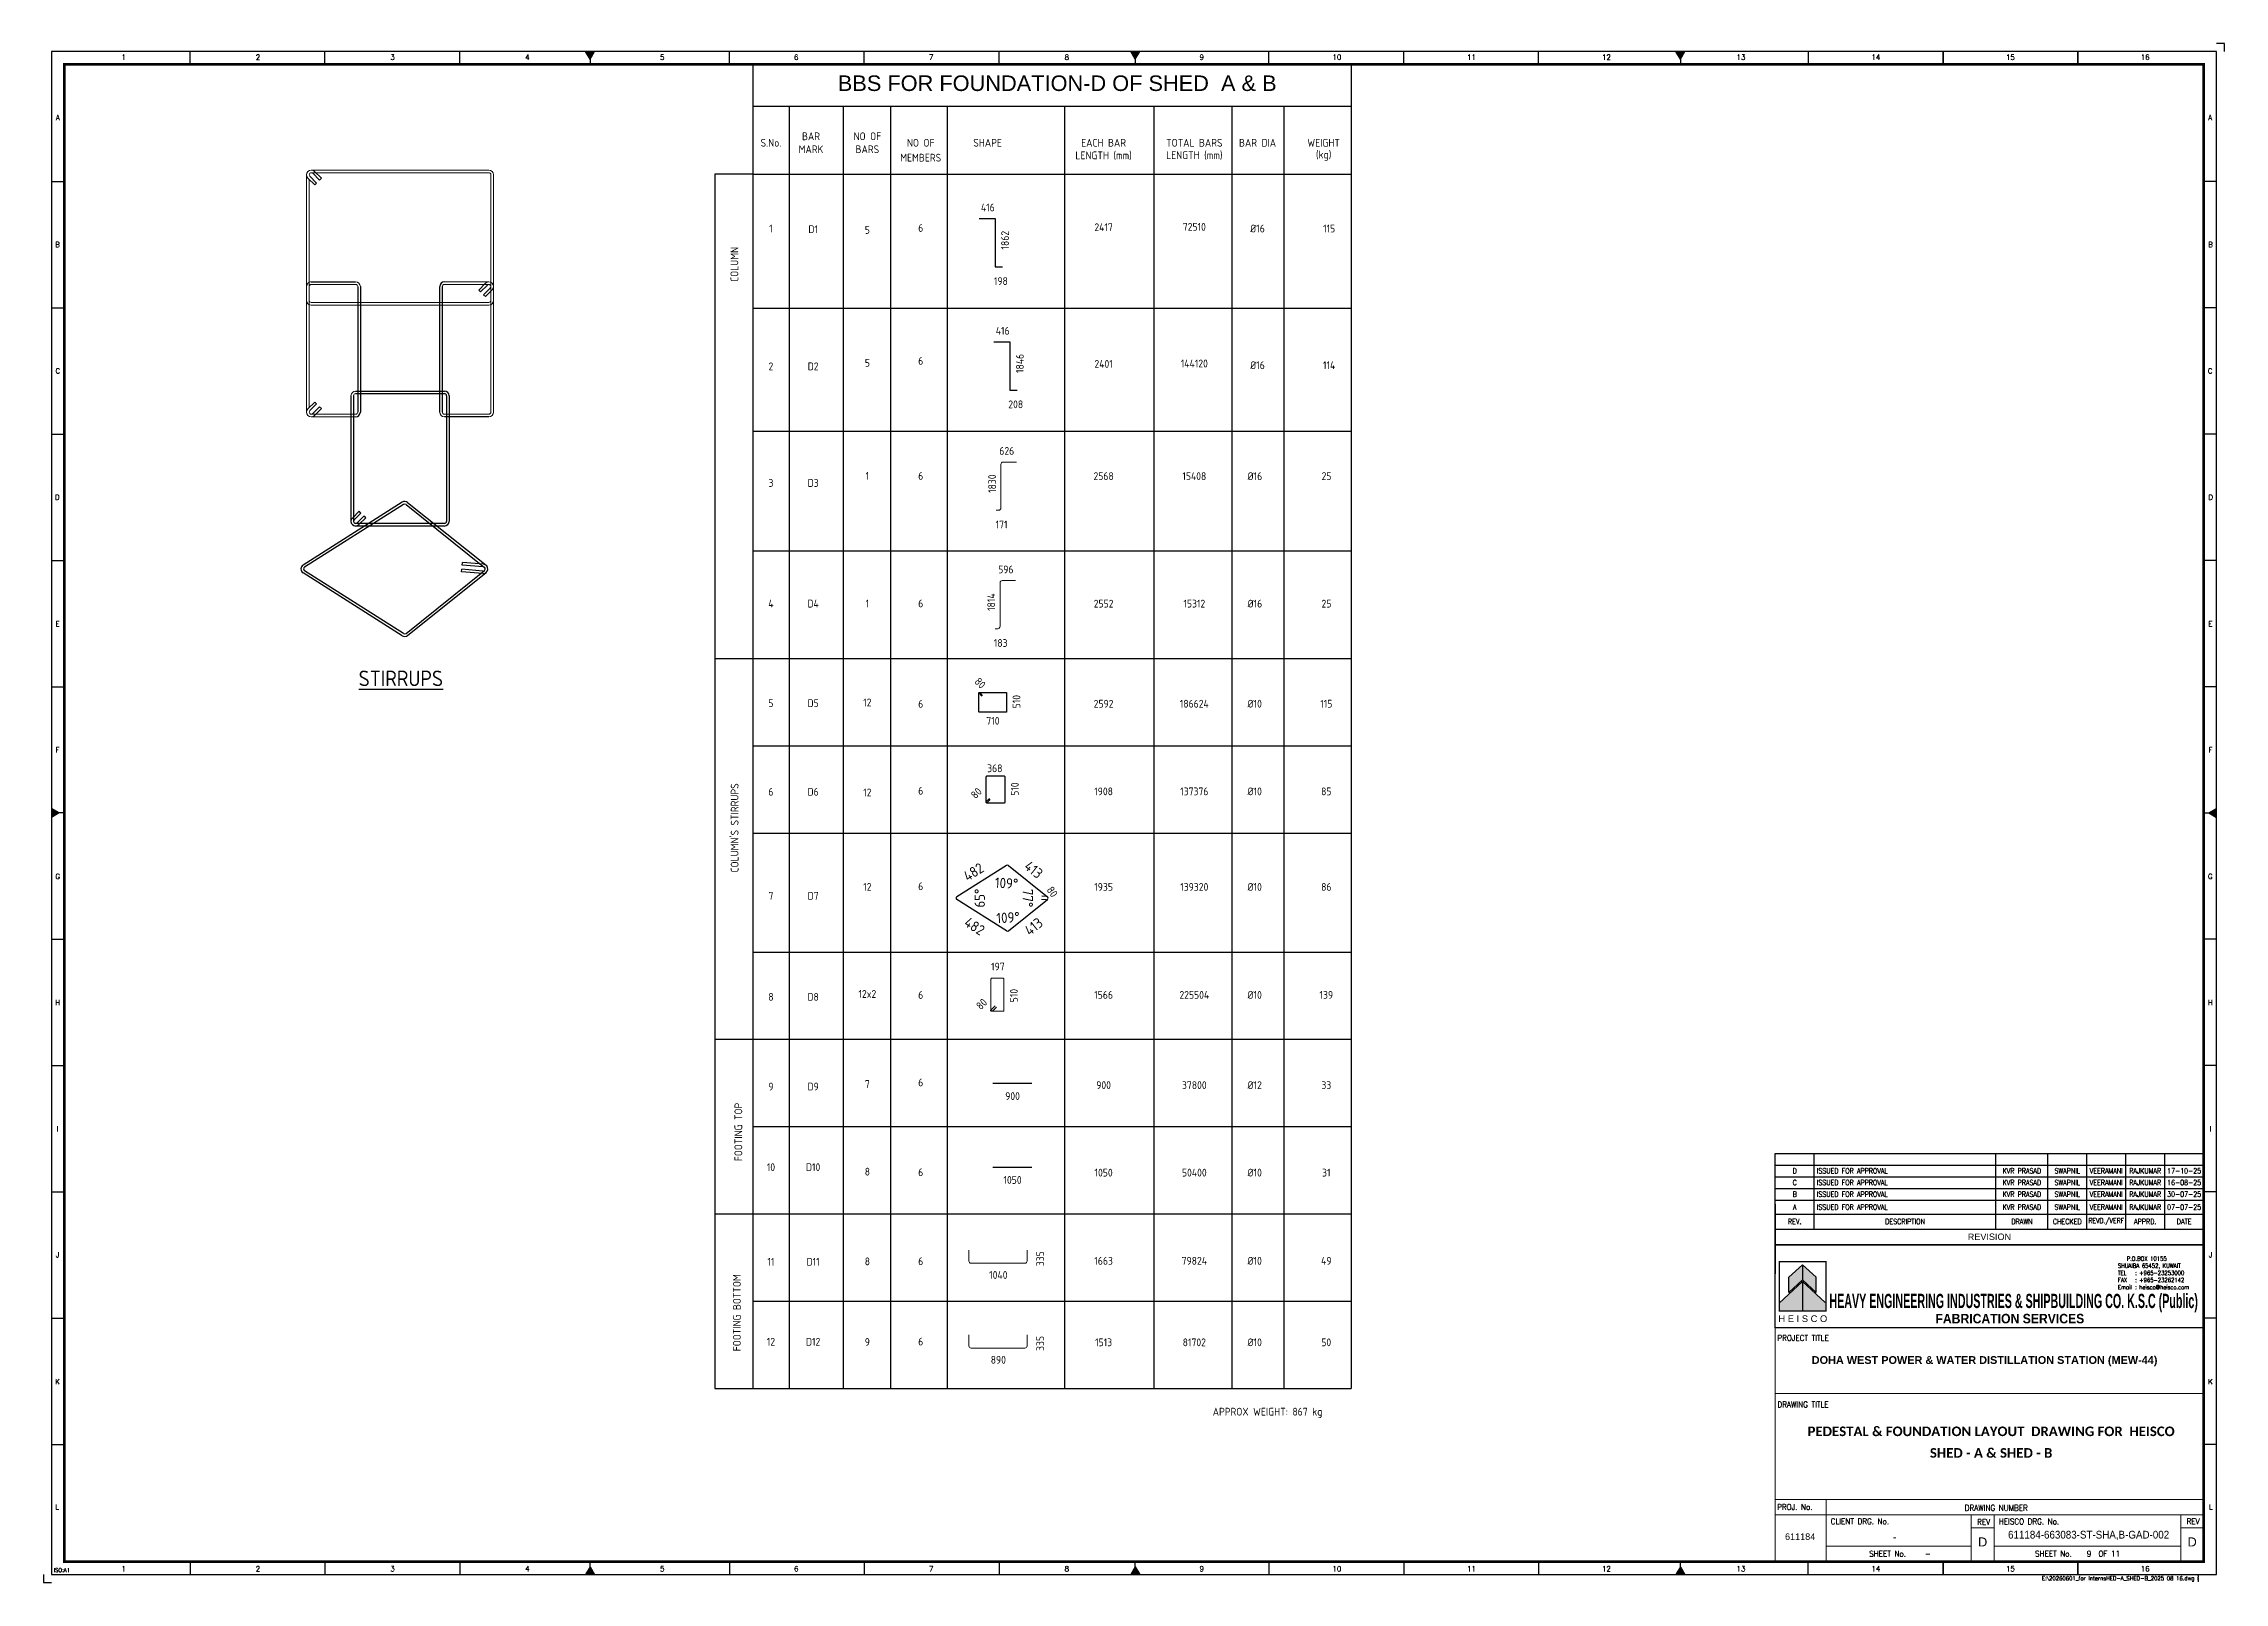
# Model space of a CAD drawing. Header units: millimetres. Extents: x -1055 to 11244, y -20673 to 2560.
# Drawn here: x 8511 to 9351, y 1149 to 1742 of the extents above; entities that cross this region are included whole.
import ezdxf
from ezdxf.enums import TextEntityAlignment as Align

# ---------------------------------------------------------------- set-up
doc = ezdxf.new("R2010")
doc.units = ezdxf.units.MM
for name, color, linetype in [('BORDER', 6, 'Continuous'), ('HEISCO', 7, 'Continuous'), ('TABLE', 4, 'Continuous')]:
    doc.layers.add(name, color=color, linetype=linetype)
doc.styles.add('ACISOTS', font='isocp.shx')
doc.styles.add('arial', font='arial.ttf')
doc.styles.add('HEISCO', font='ariblk.ttf')
doc.styles.add('HEISCO.', font='arial.ttf')
doc.styles.add('LOGO', font='ROMANS.SHX')
doc.styles.add('ROMANS', font='romans.shx', dxfattribs={"width": 0.8})
doc.styles.get("Standard").update_dxf_attribs({"font": 'arial.ttf'})

# ---------------------------------------------------------------- blocks, each defined once
blk = doc.blocks.new('A1B')
at = {"layer": 'BORDER', "color": 1}
for p, q in [((56.44, 585), (56.44, 590)), ((56.44, 585), (56.44, 590)), ((108.38, 585), (108.38, 590)), ((108.38, 585), (108.38, 590)), ((160.31, 585), (160.31, 590)), ((160.31, 585), (160.31, 590)), ((264.19, 585), (264.19, 590)), ((316.12, 585), (316.12, 590)), ((368.06, 585), (368.06, 590)), ((471.94, 585), (471.94, 590)), ((523.88, 585), (523.88, 590)), ((575.81, 585), (575.81, 590)), ((679.69, 590), (679.69, 585)), ((731.63, 590), (731.63, 585)), ((731.63, 585), (731.63, 590)), ((731.63, 590), (731.63, 585)), ((783.56, 590), (783.56, 585)), ((783.56, 585), (783.56, 590)), ((3, 539.83), (8, 539.83)), ((837, 539.83), (832, 539.83)), ((3, 491.17), (8, 491.17)), ((837, 491.17), (832, 491.17)), ((3, 442.5), (8, 442.5)), ((837, 442.5), (832, 442.5)), ((3, 393.84), (8, 393.84)), ((837, 393.84), (832, 393.84)), ((3, 345.17), (8, 345.17)), ((837, 345.17), (832, 345.17)), ((3, 247.84), (8, 247.84)), ((837, 247.84), (832, 247.84)), ((3, 199.17), (8, 199.17)), ((837, 199.17), (832, 199.17)), ((3, 150.51), (8, 150.51)), ((837, 150.51), (832, 150.51)), ((3, 101.84), (8, 101.84)), ((837, 101.84), (832, 101.84)), ((3, 53.17), (8, 53.17)), ((837, 53.17), (832, 53.17)), ((56.44, 8), (56.44, 3)), ((108.38, 8), (108.38, 3)), ((160.31, 8), (160.31, 3)), ((264.19, 8), (264.19, 3)), ((316.12, 8), (316.12, 3)), ((368.06, 8), (368.06, 3)), ((471.94, 8), (471.94, 3)), ((523.88, 8), (523.88, 3)), ((575.81, 8), (575.81, 3)), ((679.69, 3), (679.69, 8)), ((731.63, 3), (731.63, 8)), ((731.63, 8), (731.63, 3)), ((731.63, 3), (731.63, 8)), ((783.56, 3), (783.56, 8)), ((783.56, 8), (783.56, 3))]:
    blk.add_line(p, q, dxfattribs=at)
at = {"layer": 'BORDER'}
for p, q in [((210.5, 587), (208.77, 590)), ((210.5, 590), (210.5, 585)), ((210.5, 587), (212.23, 590)), ((210.5, 588), (210.5, 585)), ((210.5, 588), (210.5, 585)), ((420.5, 587), (418.77, 590)), ((420.5, 590), (420.5, 585)), ((420.5, 587), (422.23, 590)), ((420.5, 588), (420.5, 585)), ((630.5, 587), (628.77, 590)), ((630.5, 590), (630.5, 585)), ((630.5, 587), (632.23, 590)), ((6, 296.5), (3, 298.23)), ((8, 296.5), (3, 296.5)), ((6, 296.5), (3, 294.77)), ((832, 296.5), (837, 296.5)), ((834, 296.5), (837, 298.23)), ((834, 296.5), (837, 294.77)), ((210.5, 6), (208.77, 3)), ((210.5, 5), (210.5, 8)), ((210.5, 5), (210.5, 8)), ((210.5, 3), (210.5, 8)), ((210.5, 6), (212.23, 3)), ((420.5, 6), (418.77, 3)), ((420.5, 5), (420.5, 8)), ((420.5, 3), (420.5, 8)), ((420.5, 6), (422.23, 3)), ((630.5, 6), (628.77, 3)), ((630.5, 3), (630.5, 8)), ((630.5, 6), (632.23, 3))]:
    blk.add_line(p, q, dxfattribs=at)
blk.add_lwpolyline([(837, 3), (837, 590), (3, 590), (3, 3)], close=True, dxfattribs=at)
at = {"layer": 'BORDER', "color": 1}
for points in [[(840, 590), (840, 593), (837, 593)], [(0, 3), (0, 0), (3, 0)]]:
    blk.add_lwpolyline(points, dxfattribs=at)
at = {"layer": 'BORDER', "const_width": 1}
blk.add_lwpolyline([(8, 8), (832, 8), (832, 585), (8, 585)], close=True, dxfattribs=at)
at = {"layer": 'BORDER'}
for points in [[(212.23, 590), (208.77, 590), (210.5, 587)], [(422.23, 590), (418.77, 590), (420.5, 587)], [(632.23, 590), (628.77, 590), (630.5, 587)], [(3, 298.23), (3, 294.77), (6, 296.5)], [(837, 298.23), (837, 294.77), (834, 296.5)], [(212.23, 3), (208.77, 3), (210.5, 6)], [(422.23, 3), (418.77, 3), (420.5, 6)], [(632.23, 3), (628.77, 3), (630.5, 6)]]:
    blk.add_solid(points, dxfattribs=at)
at = {"color": 11, "insert": (830.38, 1.34), "char_height": 1.5, "width": 401.355, "attachment_point": 6, "style": 'ROMANS'}
blk.add_mtext('{\\W1;\\C1;E:\\20260601_for Interns\\SHED-A_SHED-B_2025 08 16.dwg }', dxfattribs=at)
at = {"layer": 'BORDER', "color": 1, "style": 'ROMANS'}
for s, height, p in [('1', 2, (30.81, 586.75)), ('2', 2, (82.56, 586.75)), ('3', 2, (134.41, 586.75)), ('4', 2, (186.37, 586.75)), ('5', 2, (238.32, 586.75)), ('6', 2, (289.89, 586.75)), ('7', 2, (341.88, 586.75)), ('8', 2, (394.13, 586.75)), ('9', 2, (446.1, 586.75)), ('10', 2, (498.13, 586.75)), ('11', 2, (549.97, 586.75)), ('12', 2, (601.96, 586.75)), ('13', 2, (653.79, 586.75)), ('14', 2, (705.77, 586.75)), ('15', 2, (757.56, 586.75)), ('16', 2, (809.48, 586.75)), ('A', 2, (5.48, 563.52)), ('A', 2, (834.52, 563.52)), ('B', 2, (5.35, 514.55)), ('B', 2, (834.65, 514.55)), ('C', 2, (5.49, 465.84)), ('C', 2, (834.51, 465.84)), ('D', 2, (5.25, 417.17)), ('D', 2, (834.75, 417.17)), ('E', 2, (5.39, 368.4)), ('E', 2, (834.61, 368.4)), ('F', 2, (5.34, 319.81)), ('F', 2, (834.66, 319.81)), ('G', 2, (5.44, 271.07)), ('G', 2, (834.56, 271.07)), ('H', 2, (5.43, 222.46)), ('H', 2, (834.57, 222.46)), ('I', 2, (5.31, 173.82)), ('I', 2, (834.69, 173.82)), ('J', 2, (5.33, 125.23)), ('J', 2, (834.67, 125.23)), ('K', 2, (5.38, 76.36)), ('K', 2, (834.62, 76.36)), ('L', 2, (5.2, 28.07)), ('L', 2, (834.8, 28.07)), ('ISO:A1', 1.5, (7.03, 4)), ('1', 2, (30.81, 4.25)), ('2', 2, (82.56, 4.25)), ('3', 2, (134.41, 4.25)), ('4', 2, (186.37, 4.25)), ('5', 2, (238.32, 4.25)), ('6', 2, (289.89, 4.25)), ('7', 2, (341.88, 4.25)), ('8', 2, (394.13, 4.25)), ('9', 2, (446.1, 4.25)), ('10', 2, (498.13, 4.25)), ('11', 2, (549.97, 4.25)), ('12', 2, (601.96, 4.25)), ('13', 2, (653.79, 4.25)), ('14', 2, (705.77, 4.25)), ('15', 2, (757.56, 4.25)), ('16', 2, (809.48, 4.25))]:
    blk.add_text(s, height=height, dxfattribs=at).set_placement(p, align=Align.CENTER)
blk = doc.blocks.new('A$7E97AAC96A')
at = {"color": 50, "lineweight": 0}
for p, q in [((1.8, 52), (70.2, 52)), ((1.8, 51), (70.2, 51)), ((2.37, 50.77), (4.98, 48.15)), ((3.07, 51.47), (5.69, 48.86)), ((0, 50.2), (0, 1.8)), ((0.53, 48.93), (3.14, 46.31)), ((1, 1.8), (1, 48.45)), ((1.23, 49.63), (3.85, 47.02)), ((3.14, 46.31), (3.85, 47.02)), ((4.98, 48.15), (5.69, 48.86)), ((71, 1.8), (71, 50.2)), ((72, 1.8), (72, 50.2)), ((1.8, 1), (70.2, 1)), ((1.8, 0), (70.2, 0))]:
    blk.add_line(p, q, dxfattribs=at)
at = {"color": 50, "lineweight": 0, "extrusion": (0, 0, -1)}
for centre, radius, start, end in [((-1.8, 50.2), 1.8, 315, 135), ((-1.8, 50.2), 0.8, 315, 135), ((-70.2, 50.2), 1.8, 90, 180), ((-70.2, 50.2), 0.8, 90, 180)]:
    blk.add_arc(centre, radius, start, end, dxfattribs=at)
at = {"color": 50, "lineweight": 0}
for centre, radius, start, end in [((1.8, 1.8), 1.8, 180, 270), ((1.8, 1.8), 0.8, 180, 270), ((70.2, 1.8), 0.8, 270, 0), ((70.2, 1.8), 1.8, 270, 0)]:
    blk.add_arc(centre, radius, start, end, dxfattribs=at)
blk = doc.blocks.new('A$7E97AA1C337D')
at = {"color": 4, "lineweight": 0}
for p, q in [((18.9, 52), (1.8, 52)), ((18.9, 51), (1.8, 51)), ((17.63, 51.47), (15.01, 48.86)), ((18.33, 50.77), (15.72, 48.15)), ((15.72, 48.15), (15.01, 48.86)), ((19.47, 49.63), (16.85, 47.02)), ((17.56, 46.31), (16.85, 47.02)), ((20.17, 48.93), (17.56, 46.31)), ((19.7, 1.8), (19.7, 48.45)), ((20.7, 50.2), (20.7, 1.8)), ((18.9, 1), (1.8, 1))]:
    blk.add_line(p, q, dxfattribs=at)
at = {"color": 4}
for p, q in [((0, 1.8), (0, 50.2)), ((1, 1.8), (1, 50.2)), ((18.9, 0), (1.8, 0))]:
    blk.add_line(p, q, dxfattribs=at)
blk.add_arc((1.8, 50.2), 1.8, 90, 180, dxfattribs=at)
at = {"color": 4, "lineweight": 0}
for centre, radius, start, end in [((1.8, 50.2), 0.8, 90, 180), ((1.8, 1.8), 1.8, 180, 270), ((1.8, 1.8), 0.8, 180, 270), ((18.9, 1.8), 0.8, 270, 0), ((18.9, 1.8), 1.8, 270, 0)]:
    blk.add_arc(centre, radius, start, end, dxfattribs=at)
at = {"color": 4, "lineweight": 0, "extrusion": (0, 0, -1)}
for radius in [1.8, 0.8]:
    blk.add_arc((-18.9, 50.2), radius, 45, 225, dxfattribs=at)
blk = doc.blocks.new('A$7E97AA2283C4')
at = {"color": 1}
for p, q in [((1.8, 52), (36, 52)), ((1.8, 51), (36, 51)), ((0, 50.2), (0, 1.8)), ((1, 50.2), (1, 1.8)), ((36.8, 50.2), (36.8, 1.8)), ((37.8, 50.2), (37.8, 1.8)), ((0.53, 3.07), (3.14, 5.69)), ((1.23, 2.37), (3.85, 4.98)), ((36, 1), (1.8, 1)), ((36, 0), (1.8, 0)), ((2.37, 1.23), (4.98, 3.85)), ((3.07, 0.53), (5.69, 3.14)), ((3.85, 4.98), (3.14, 5.69)), ((5.69, 3.14), (4.98, 3.85))]:
    blk.add_line(p, q, dxfattribs=at)
at = {"color": 1, "lineweight": 0}
for radius in [1.8, 0.8]:
    blk.add_arc((1.8, 50.2), radius, 90, 180, dxfattribs=at)
at = {"color": 1}
for centre, radius, start, end in [((36, 50.2), 1.8, 0, 90), ((36, 50.2), 0.8, 0, 90), ((1.8, 1.8), 1.8, 135, 315), ((1.8, 1.8), 0.8, 135, 315), ((36, 1.8), 1.8, 270, 0), ((36, 1.8), 0.8, 270, 0)]:
    blk.add_arc(centre, radius, start, end, dxfattribs=at)
blk = doc.blocks.new('A$7E97181430E2B7')
at = {"color": 5}
for p, q in [((39.04, 51.72), (0.84, 27.52)), ((39.57, 50.88), (1.37, 26.68)), ((40.5, 50.82), (70.7, 26.62)), ((41.13, 51.6), (71.33, 27.4)), ((39.57, 1.12), (1.37, 25.32)), ((40.5, 1.18), (70.7, 25.38)), ((61.87, 24.92), (61.96, 25.92)), ((70.13, 25.2), (61.96, 25.92)), ((62.1, 27.51), (62.19, 28.51)), ((70.27, 26.8), (62.1, 27.51)), ((70.36, 27.79), (62.19, 28.51)), ((39.04, 0.28), (0.84, 24.48)), ((41.13, 0.4), (71.33, 24.6)), ((70.04, 24.21), (61.87, 24.92))]:
    blk.add_line(p, q, dxfattribs=at)
for centre, radius, start, end in [((40, 50.2), 1.8, 51.29395, 122.35458), ((40, 50.2), 0.8, 51.29395, 122.35458), ((1.8, 26), 1.8, 122.35458, 237.64542), ((1.8, 26), 0.8, 122.35458, 237.64542), ((70.2, 26), 1.8, 265, 85), ((70.2, 26), 1.8, 265, 85), ((70.2, 26), 0.8, 265, 85), ((40, 1.8), 1.8, 237.64542, 308.70605), ((40, 1.8), 0.8, 237.64542, 308.70605)]:
    blk.add_arc(centre, radius, start, end, dxfattribs=at)
blk = doc.blocks.new('A$C61D9601B')
at = {"layer": 'HEISCO'}
for color, points in [(34, [(5.84, -8.9), (5.84, -15.38), (11.66, -10.02), (11.66, -3.54)]), (40, [(11.66, -3.54), (11.66, -10.02), (17.48, -15.38), (17.48, -8.9)]), (142, [(1.66, -19.99), (1.66, -23.3), (11.66, -23.3), (11.66, -10.78)]), (138, [(11.66, -10.78), (11.66, -23.3), (21.66, -23.3), (21.66, -19.99)])]:
    blk.add_hatch(color=color, dxfattribs=at).paths.add_polyline_path(points)
blk.add_line((11.66, -10.78), (11.66, -23.3))
blk.add_line((11.66, -10.78), (11.66, -23.3))
at = {"layer": 'HEISCO', "color": 142, "true_color": 0x00a8e1}
blk.add_line((11.66, -10.78), (1.66, -19.99), dxfattribs=at)
at = {"layer": 'HEISCO', "color": 138, "true_color": 0x004961}
for q in [(11.66, -23.3), (21.38, -19.73), (11.66, -23.3)]:
    blk.add_line((11.66, -10.78), q, dxfattribs=at)
at = {"layer": 'HEISCO', "color": 142, "true_color": 0x00a8e1, "const_width": 0.559}
blk.add_lwpolyline([(21.66, -23.3), (21.66, -2.17), (1.66, -2.17), (1.66, -23.3)], close=True, dxfattribs=at)
at = {"layer": 'HEISCO', "color": 34, "true_color": 0xa85400}
blk.add_lwpolyline([(5.84, -8.9), (11.66, -3.54), (11.66, -10.02), (5.84, -15.38)], close=True, dxfattribs=at)
at = {"layer": 'HEISCO', "color": 40, "true_color": 0xffc038}
blk.add_lwpolyline([(17.48, -8.9), (11.66, -3.54), (11.66, -10.02), (17.48, -15.38)], close=True, dxfattribs=at)
at = {"layer": 'HEISCO', "color": 7, "linetype": 'Continuous', "style": 'HEISCO.'}
blk.add_text('H E I S C O', height=2.8666, dxfattribs=at).set_placement((11.77, -26.65), align=Align.MIDDLE_CENTER)
blk = doc.blocks.new('165-HEISCO')
at = {"layer": 'HEISCO', "color": 6}
blk.add_lwpolyline([(0, 32), (165, 32), (165, 0), (0, 0)], close=True, dxfattribs=at)
at = {"layer": 'HEISCO', "xscale": 0.9, "yscale": 0.9, "zscale": 0.9}
blk.add_blockref('A$C61D9601B', (0.03, 27.46), dxfattribs=at)
at = {"layer": 'HEISCO', "color": 7, "linetype": 'ByBlock', "style": 'HEISCO', "width": 0.471616}
blk.add_text('HEAVY ENGINEERING INDUSTRIES & SHIPBUILDING CO. K.S.C (Public)', height=5.5, dxfattribs=at).set_placement((20.87, 7.57), (162.79, 7.57), align=Align.FIT)
at = {"layer": 'HEISCO', "color": 7, "linetype": 'ByBlock', "style": 'HEISCO', "width": 0.8}
blk.add_text('FABRICATION SERVICES', height=3.6667, dxfattribs=at).set_placement((90.37, 3.51), align=Align.MIDDLE_CENTER)
at = {"layer": 'HEISCO', "color": 3, "insert": (131.98, 27.45), "char_height": 1.65, "width": 30.9183, "attachment_point": 1, "style": 'LOGO'}
blk.add_mtext('\\pxsm1,ql;   {\\W0.9;P.O.BOX 10155\\P\\pt3,4;SHUAIBA 65452, KUWAIT \\P\\pt4;TEL^I: +965-23253000 \\PFAX^I: +965-23262142 \\PEmail^I: heisco@heisco.com}', dxfattribs=at)
blk = doc.blocks.new('*T29022')
at = {"layer": 'TABLE', "color": 4}
for p, q in [((0, 35.16), (165, 35.16)), ((0, 0), (0, 35.16)), ((15, 6), (15, 35.16)), ((85, 6), (85, 35.16)), ((105, 6), (105, 35.16)), ((120, 6), (120, 35.16)), ((135, 6), (135, 35.16)), ((150, 6), (150, 35.16)), ((165, 0), (165, 35.16)), ((0, 11.77), (165, 11.77)), ((0, 6), (15, 6)), ((0, 0), (165, 0))]:
    blk.add_line(p, q, dxfattribs=at)
at = {"layer": 'TABLE', "color": 8}
for p, q in [((0, 30.66), (165, 30.66)), ((0, 26.16), (165, 26.16)), ((0, 21.66), (165, 21.66)), ((0, 17.16), (165, 17.16))]:
    blk.add_line(p, q, dxfattribs=at)
at = {"layer": 'TABLE', "color": 0, "lineweight": -2}
blk.add_line((15, 6), (165, 6), dxfattribs=at)
at = {"layer": 'TABLE', "color": 7}
for s, insert, char_height, width, attachment_point, style in [('D', (7.5, 28.41), 2, 13, 5, 'ROMANS'), ('ISSUED FOR APPROVAL', (16, 28.41), 2, 68, 4, 'ROMANS'), ('KVR PRASAD', (95, 28.41), 2, 18, 5, 'ROMANS'), ('SWAPNIL', (112.5, 28.41), 2, 13, 5, 'ROMANS'), ('VEERAMANI', (127.5, 28.41), 2, 13, 5, 'ROMANS'), ('RAJKUMAR', (142.5, 28.41), 2, 13, 5, 'ROMANS'), ('17-10-25', (157.5, 28.41), 2, 13, 5, 'ROMANS'), ('C', (7.5, 23.91), 2, 13, 5, 'ROMANS'), ('B', (7.5, 19.41), 2, 13, 5, 'ROMANS'), ('ISSUED FOR APPROVAL', (16, 23.91), 2, 68, 4, 'ROMANS'), ('ISSUED FOR APPROVAL', (16, 19.41), 2, 68, 4, 'ROMANS'), ('KVR PRASAD', (95, 23.91), 2, 18, 5, 'ROMANS'), ('KVR PRASAD', (95, 19.41), 2, 18, 5, 'ROMANS'), ('SWAPNIL', (112.5, 23.91), 2, 13, 5, 'ROMANS'), ('SWAPNIL', (112.5, 19.41), 2, 13, 5, 'ROMANS'), ('VEERAMANI', (127.5, 23.91), 2, 13, 5, 'ROMANS'), ('VEERAMANI', (127.5, 19.41), 2, 13, 5, 'ROMANS'), ('RAJKUMAR', (142.5, 23.91), 2, 13, 5, 'ROMANS'), ('RAJKUMAR', (142.5, 19.41), 2, 13, 5, 'ROMANS'), ('30-07-25', (157.5, 19.41), 2, 13, 5, 'ROMANS'), ('16-08-25', (157.5, 23.91), 2, 13, 5, 'ROMANS'), ('{\\W0.9;REV.}', (7.5, 8.89), 2, 13, 5, 'ROMANS'), ('{\\W0.9;DESCRIPTION}', (50, 8.89), 2, 68, 5, 'ROMANS'), ('{\\W0.9;DRAWN}', (95, 8.89), 2, 18, 5, 'ROMANS'), ('{\\W0.9;CHECKED}', (112.5, 8.89), 2, 13, 5, 'ROMANS'), ('{\\W0.7;REVD./VERF}', (127.5, 8.89), 2, 13, 5, 'ROMANS'), ('{\\W0.9;APPRD.}', (142.5, 8.89), 2, 13, 5, 'ROMANS'), ('{\\W0.9;DATE}', (157.5, 8.89), 2, 13, 5, 'ROMANS'), ('{\\C7;REVISION}', (82.5, 3), 2.5, 163, 5, 'arial')]:
    blk.add_mtext(s, dxfattribs=dict(at, insert=insert, char_height=char_height, width=width, attachment_point=attachment_point, style=style))
at = {"layer": 'TABLE', "color": 3, "char_height": 2, "style": 'ROMANS'}
for s, insert, width, attachment_point in [('A', (7.5, 14.46), 13, 5), ('ISSUED FOR APPROVAL', (16, 14.46), 68, 4), ('KVR PRASAD', (95, 14.46), 18, 5), ('SWAPNIL', (112.5, 14.46), 13, 5), ('VEERAMANI', (127.5, 14.46), 13, 5), ('RAJKUMAR', (142.5, 14.46), 13, 5), ('07-07-25', (157.5, 14.46), 13, 5)]:
    blk.add_mtext(s, dxfattribs=dict(at, insert=insert, width=width, attachment_point=attachment_point))

msp = doc.modelspace()

# ---------------------------------------------------------------- linework, layer by layer
for p, q in [((8784.184422, 1733.838959), (8784.184422, 1223.598222)), ((8784.184422, 1733.838959), (9014.6662, 1733.838959)), ((9014.6662, 1733.838959), (9014.6662, 1223.598222)), ((8784.184422, 1717.68337), (9014.6662, 1717.68337)), ((8798.143333, 1717.68337), (8798.143333, 1223.598222)), ((8818.91797, 1717.68337), (8818.91797, 1223.598222)), ((8837.146955, 1717.68337), (8837.146955, 1223.598222)), ((8858.998601, 1717.68337), (8858.998601, 1223.598222)), ((8904.152726, 1717.68337), (8904.152726, 1223.598222)), ((8938.649718, 1717.68337), (8938.649718, 1223.598222)), ((8968.650242, 1717.68337), (8968.650242, 1223.598222)), ((8988.725954, 1717.68337), (8988.725954, 1223.598222)), ((8784.184422, 1691.510412), (8769.523878, 1691.510412)), ((8769.523878, 1691.510412), (8769.523878, 1223.598222)), ((8784.184422, 1691.510412), (9014.6662, 1691.510412)), ((8784.184422, 1639.90824), (9014.6662, 1639.90824)), ((8784.184422, 1592.516979), (9014.6662, 1592.516979)), ((8784.184422, 1546.381115), (9014.6662, 1546.381115)), ((8769.523878, 1504.835882), (9014.6662, 1504.835882)), ((8784.184422, 1471.205345), (9014.6662, 1471.205345)), ((8784.184422, 1437.574808), (9014.6662, 1437.574808)), ((8881.821001, 1425.167435), (8862.721001, 1413.067435)), ((8882.575315, 1425.125583), (8897.675315, 1413.025583)), ((8881.821001, 1399.869257), (8862.721001, 1411.969257)), ((8882.575315, 1399.911109), (8897.675315, 1412.011109)), ((8897.212202, 1411.870819), (8895.37119, 1412.031887)), ((8897.325505, 1413.165872), (8895.484493, 1413.32694)), ((8784.184422, 1391.750907), (9014.6662, 1391.750907)), ((8769.523878, 1358.12037), (9014.6662, 1358.12037)), ((8784.184422, 1324.489833), (9014.6662, 1324.489833)), ((8769.523878, 1290.859296), (9014.6662, 1290.859296)), ((8784.184422, 1257.228759), (9014.6662, 1257.228759)), ((8769.523878, 1223.598222), (9014.6662, 1223.598222))]:
    msp.add_line(p, q)
at = {"color": 3}
for p, q in [((8871.332491, 1674.443377), (8877.432491, 1674.443377)), ((8877.432491, 1674.443377), (8877.432491, 1655.823377)), ((8877.432491, 1655.823377), (8880.282491, 1655.823377)), ((8877.039591, 1626.946874), (8883.139591, 1626.946874)), ((8883.139591, 1626.946874), (8883.139591, 1608.326874)), ((8883.139591, 1608.326874), (8885.989591, 1608.326874)), ((8871.278179, 1491.464736), (8872.335439, 1490.407475)), ((8871.55395, 1491.740508), (8872.611211, 1490.683247)), ((8876.583624, 1341.184121), (8891.583624, 1341.184121)), ((8876.583624, 1308.857684), (8891.583624, 1308.857684))]:
    msp.add_line(p, q, dxfattribs=at)
at = {"color": 50, "lineweight": 0}
for points in [[(8877.873835, 1562.009359), (8878.823835, 1562.009359, 0.4142135624), (8879.703835, 1562.889359), (8879.703835, 1579.709359, -0.4142135624), (8880.583835, 1580.589359), (8885.663835, 1580.589359)], [(8877.526651, 1516.349649), (8878.476651, 1516.349649, 0.4142135624), (8879.356651, 1517.229649), (8879.356651, 1534.049649, -0.4142135624), (8880.236651, 1534.929649), (8885.316651, 1534.929649)]]:
    msp.add_lwpolyline(points, format="xyb", dxfattribs=at)
at = {"color": 3, "extrusion": (0, 0, -1)}
msp.add_lwpolyline([(-8871.416065, 1484.147622, 0.4142135624), (-8871.221065, 1484.342622), (-8871.221065, 1491.602622, 0.4142135624), (-8871.416065, 1491.797622), (-8881.676065, 1491.797622, 0.4142135624), (-8881.871065, 1491.602622), (-8881.871065, 1484.342622, 0.4142135624), (-8881.676065, 1484.147622)], format="xyb", close=True, dxfattribs=at)
at = {"color": 3}
for points in [[(8874.211677, 1449.278677), (8881.051677, 1449.278677, 0.4142135624), (8881.311677, 1449.538677), (8881.311677, 1459.218677, 0.4142135624), (8881.051677, 1459.478677), (8874.211677, 1459.478677, 0.4142135624), (8873.951677, 1459.218677), (8873.951677, 1449.538677)], [(8875.258196, 1450.95289), (8874.02783, 1449.722525, 1), (8874.395525, 1449.354829), (8875.625891, 1450.585195)], [(8877.968393, 1370.555605), (8876.430435, 1369.017648, -1), (8875.970816, 1369.477267), (8877.508773, 1371.015224)]]:
    msp.add_lwpolyline(points, format="xyb", dxfattribs=at)
at = {"color": 3, "lineweight": 0}
for points in [[(8876.200626, 1368.922457), (8880.475626, 1368.922457, 0.4142135624), (8880.800626, 1369.247457), (8880.800626, 1381.347457, 0.4142135624), (8880.475626, 1381.672457), (8876.200626, 1381.672457, 0.4142135624), (8875.875626, 1381.347457), (8875.875626, 1369.247457)], [(8867.40651, 1276.869704), (8867.40651, 1272.669704, 0.4142135624), (8868.23151, 1271.844704), (8888.93151, 1271.844704, 0.4142135624), (8889.75651, 1272.669704), (8889.75651, 1276.869704)], [(8867.40651, 1244.182161), (8867.40651, 1239.982161, 0.4142135624), (8868.23151, 1239.157161), (8888.93151, 1239.157161, 0.4142135624), (8889.75651, 1239.982161), (8889.75651, 1244.182161)]]:
    msp.add_lwpolyline(points, format="xyb", dxfattribs=at)
at = {"color": 3, "extrusion": (0, 0, -1)}
msp.add_arc((-8871.416065, 1491.602622), 0.195, 314.999999999, 134.999999999, dxfattribs=at)
for centre, start, end in [((8882.168853, 1424.618346), 51.293948189, 122.354579604), ((8863.068853, 1412.518346), 122.354579603, 237.645420396), ((8897.268853, 1412.518346), 265, 85), ((8882.168853, 1400.418346), 237.645420396, 308.706051811)]:
    msp.add_arc(centre, 0.65, start, end)
at = {"layer": 'BORDER'}
for p, q in [((9177.970676, 1314.174892), (9342.970676, 1314.174892)), ((9177.970676, 1294.550858), (9177.970676, 1267.810147)), ((9342.970676, 1294.550858), (9342.970676, 1267.810147)), ((9177.970676, 1278.987985), (9342.970676, 1278.987985))]:
    msp.add_line(p, q, dxfattribs=at)
at = {"layer": 'BORDER', "color": 8, "lineweight": 0}
for p, q in [((9253.45657, 1169.838959), (9262.274455, 1169.838959)), ((9334.15279, 1169.838959), (9342.970676, 1169.838959))]:
    msp.add_line(p, q, dxfattribs=at)
at = {"layer": 'BORDER', "color": 6, "lineweight": 0}
msp.add_lwpolyline([(9177.970676, 1246.987985), (9342.970676, 1246.987985), (9342.970676, 1156.838959), (9177.970676, 1156.838959)], close=True, dxfattribs=at)
for points in [[(9177.970676, 1221.639762), (9342.970676, 1221.639762)], [(9177.970676, 1180.838959), (9342.970676, 1180.838959)], [(9197.637416, 1180.838959), (9197.637416, 1156.838959)], [(9177.970676, 1174.838959), (9342.970676, 1174.838959)], [(9253.45657, 1174.838959), (9253.45657, 1156.838959)], [(9262.274455, 1174.838959), (9262.274455, 1156.838959)], [(9334.15279, 1174.838959), (9334.15279, 1156.838959)]]:
    msp.add_lwpolyline(points, dxfattribs=at)
at = {"layer": 'BORDER', "color": 8, "lineweight": 0}
for points in [[(9197.637416, 1162.838959), (9253.45657, 1162.838959)], [(9262.274455, 1162.838959), (9334.15279, 1162.838959)]]:
    msp.add_lwpolyline(points, dxfattribs=at)

# ---------------------------------------------------------------- block references
for name, p in [('A1B', (8510.970676, 1148.838959)), ('A$7E97181430E2B7', (8610.066678, 1513.383285)), ('*T29022', (9177.970676, 1279.016797))]:
    msp.add_blockref(name, p)
at = {"color": 1}
for name, p in [('A$7E97AAC96A', (8612.267167, 1641.078085)), ('A$7E97AA1C337D', (8663.567167, 1598.021394)), ('A$7E97AA2283C4', (8629.367167, 1555.934772))]:
    msp.add_blockref(name, p, dxfattribs=at)
at = {"color": 1, "rotation": 180}
msp.add_blockref('A$7E97AA1C337D', (8632.967167, 1650.021394), dxfattribs=at)
at = {"layer": 'HEISCO'}
msp.add_blockref('165-HEISCO', (9177.970676, 1246.987985), dxfattribs=at)

# ---------------------------------------------------------------- texts
at = {"insert": (8901.395843, 1726.533441), "char_height": 6, "width": 225.35033557, "attachment_point": 5}
msp.add_mtext('BBS FOR FOUNDATION-D OF SHED  A & B', dxfattribs=at)
at = {"attachment_point": 5, "style": 'ACISOTS'}
for s, insert, char_height in [('BAR\\PMARK', (8806.557655, 1703.618945), 3), ('NO OF\\PBARS', (8828.267208, 1703.618945), 3), ('S.No.', (8791.127707, 1703.618945), 3), ('416', (8874.680039, 1678.678973), 3), ('1', (8791.127707, 1670.554865), 3), ('416', (8880.387139, 1631.182469), 3), ('2', (8791.127707, 1617.460815), 3), ('626', (8881.952957, 1584.863886), 3), ('1', (8828.267208, 1575.239272), 3), ('171', (8879.97108, 1556.503457), 3), ('596', (8881.605774, 1539.204176), 3), ('1', (8828.267208, 1526.109657), 3), ('183', (8879.623897, 1510.843747), 3), ('{\\LSTIRRUPS}', (8648.58004, 1497.217389), 6), ('8', (8791.127707, 1374.484827), 3), ('9', (8791.127707, 1339.915332), 3), ('10', (8791.127707, 1308.854109), 3), ('11', (8791.127707, 1272.409549), 3), ('12', (8791.127707, 1241.571845), 3)]:
    msp.add_mtext(s, dxfattribs=dict(at, insert=insert, char_height=char_height))
at = {"char_height": 3, "width": 29.29783667, "attachment_point": 5, "style": 'ACISOTS'}
for s, insert in [('MEMBERS', (8848.812711, 1697.878781)), ('NO OF', (8848.812711, 1703.618945)), ('SHAPE', (8874.57999, 1703.618945)), ('LENGTH (mm)', (8919.262914, 1698.615099)), ('EACH BAR', (8919.262914, 1703.618945)), ('TOTAL BARS', (8954.205743, 1703.618945)), ('LENGTH (mm)', (8954.205743, 1698.713588)), ('BAR DIA', (8978.554262, 1703.618945)), ('WEIGHT', (9004.018613, 1703.618945)), ('(kg)', (9004.018613, 1698.615099)), ('6', (8848.812711, 1575.239272)), ('6', (8848.812711, 1526.109657))]:
    msp.add_mtext(s, dxfattribs=dict(at, insert=insert))
at = {"color": 3, "char_height": 3, "attachment_point": 5, "style": 'ACISOTS'}
for s, insert in [('D1', (8807.378697, 1670.301497)), ('5', (8828.267208, 1670.02521)), ('198', (8879.699984, 1650.318544)), ('D2', (8807.378697, 1617.460815)), ('5', (8828.267208, 1618.798582)), ('208', (8885.407084, 1602.82204)), ('3', (8791.127707, 1572.516853)), ('D3', (8807.378697, 1572.516853)), ('4', (8791.127707, 1526.029082)), ('D4', (8807.378697, 1526.029082)), ('5', (8791.127707, 1487.674885)), ('D5', (8807.378697, 1487.674885)), ('12', (8828.267208, 1487.949901)), ('710', (8876.62581, 1480.889637)), ('368', (8877.359917, 1462.560299)), ('6', (8791.127707, 1453.52613)), ('D6', (8807.378697, 1453.52613)), ('12', (8828.267208, 1453.260997)), ('7', (8791.127707, 1413.39498)), ('D7', (8807.378697, 1413.39498)), ('12', (8828.267208, 1416.850692)), ('197', (8878.519505, 1386.151157)), ('D8', (8807.378697, 1374.484827)), ('12x2', (8828.267208, 1375.604919)), ('225504', (8954.205743, 1375.232303)), ('D9', (8807.378697, 1339.915332)), ('7', (8828.267208, 1340.89005)), ('900', (8884.190449, 1336.248092)), ('D10', (8807.378697, 1308.854109)), ('8', (8828.267208, 1307.119761)), ('1050', (8884.190449, 1303.921656)), ('D11', (8807.378697, 1272.409549)), ('8', (8828.267208, 1272.550267)), ('1040', (8878.715029, 1267.309996)), ('D12', (8807.378697, 1241.571845)), ('9', (8828.267208, 1241.489043)), ('890', (8878.715029, 1234.622454))]:
    msp.add_mtext(s, dxfattribs=dict(at, insert=insert))
for s, insert, width in [('6', (8848.812711, 1670.785315), 29.29783667), ('2417', (8919.262914, 1671.061602), 49.39171918), ('72510', (8954.205743, 1671.223614), 29.29783667), ('%%C16', (8978.554262, 1670.554865), 29.29783667), ('115', (9006.132398, 1670.554865), 29.29783667), ('6', (8848.812711, 1619.558687), 29.29783667), ('2401', (8919.262914, 1618.395326), 49.39171918), ('144120', (8954.205743, 1618.557338), 29.29783667), ('%%C16', (8978.554262, 1617.888589), 29.29783667), ('114', (9006.132398, 1617.888589), 29.29783667), ('2568', (8919.262914, 1575.14468), 29.29783667), ('15408', (8954.205743, 1575.14468), 29.29783667), ('%%C16', (8977.540629, 1575.14468), 29.29783667), ('25', (9005.118764, 1575.14468), 29.29783667), ('2552', (8919.262914, 1526.015065), 29.29783667), ('15312', (8954.205743, 1526.015065), 29.29783667), ('%%C16', (8977.540629, 1526.015065), 29.29783667), ('25', (9005.118764, 1526.015065), 29.29783667), ('6', (8848.812711, 1487.371469), 29.29783667), ('2592', (8919.262914, 1487.45104), 29.29783667), ('186624', (8954.205743, 1487.45104), 29.29783667), ('%%C10', (8977.460353, 1487.45104), 29.29783667), ('115', (9005.038489, 1487.45104), 29.29783667), ('6', (8848.812711, 1453.912415), 29.29783667), ('1908', (8919.262914, 1453.671518), 29.29783667), ('137376', (8954.205743, 1453.671518), 29.29783667), ('%%C10', (8977.460353, 1453.671518), 29.29783667), ('85', (9005.038489, 1453.671518), 29.29783667), ('6', (8848.812711, 1417.098753), 29.29783667), ('1935', (8919.262914, 1416.850692), 29.29783667), ('139320', (8954.205743, 1416.850692), 29.29783667), ('%%C10', (8977.460353, 1416.850692), 29.29783667), ('86', (9005.038489, 1416.850692), 29.29783667), ('6', (8848.812711, 1375.206308), 29.29783667), ('1566', (8919.262914, 1375.232303), 29.29783667), ('%%C10', (8977.460353, 1375.232303), 29.29783667), ('139', (9005.038489, 1375.232303), 29.29783667), ('6', (8848.812711, 1341.49803), 29.29783667), ('900', (8919.262914, 1340.470795), 29.29783667), ('37800', (8954.205743, 1340.470795), 29.29783667), ('%%C12', (8977.460353, 1340.470795), 29.29783667), ('33', (9005.038489, 1340.470795), 18.10493629), ('6', (8848.812711, 1306.908665), 29.29783667), ('1050', (8919.262914, 1306.74684), 29.29783667), ('50400', (8954.205743, 1306.74684), 29.29783667), ('%%C10', (8977.460353, 1306.74684), 29.29783667), ('31', (9005.038489, 1306.74684), 29.29783667), ('6', (8848.812711, 1272.60994), 29.29783667), ('1663', (8919.262914, 1272.763625), 29.29783667), ('79824', (8954.205743, 1272.763625), 29.29783667), ('%%C10', (8977.460353, 1272.763625), 29.29783667), ('49', (9005.038489, 1272.763625), 29.29783667), ('6', (8848.812711, 1241.66086), 29.29783667), ('1513', (8919.262914, 1241.35433), 29.29783667), ('81702', (8954.205743, 1241.35433), 29.29783667), ('%%C10', (8977.460353, 1241.35433), 37.17158872), ('50', (9005.021895, 1241.35433), 37.17158872), ('APPROX WEIGHT: 867 kg', (8982.404064, 1214.176439), 52.09183717)]:
    msp.add_mtext(s, dxfattribs=dict(at, insert=insert, width=width))
for s, insert, rotation in [('1862', (8881.29378, 1666.076218), 90), ('1846', (8887.00088, 1618.579715), 90), ('80', (8871.702454, 1495.406952), 315), ('510', (8885.70429, 1488.250028), 90), ('80', (8870.23747, 1452.981123), 45), ('510', (8885.052837, 1454.550324), 90), ('80', (8872.282379, 1371.710306), 45), ('510', (8884.709853, 1374.984939), 90), ('335', (8894.828374, 1273.596388), 90), ('335', (8894.828374, 1240.908845), 90)]:
    msp.add_mtext(s, dxfattribs=dict(at, insert=insert, rotation=rotation))
at = {"attachment_point": 5, "style": 'ACISOTS'}
for s, insert, char_height, rotation in [('COLUMN', (8777.049641, 1656.744288), 3, 90), ('1830', (8876.324218, 1572.261132), 3, 90), ('1814', (8875.977034, 1526.601422), 3, 90), ("COLUMN'S STIRRUPS", (8777.147531, 1439.610468), 3, 90), ('482', (8869.16809, 1422.607259), 4, 32.354579603), ('109%%d', (8881.897834, 1418.283797), 4, 356.824263896), ('413', (8892.317083, 1423.498213), 4, 321.293948189), ('65%%d', (8871.540495, 1412.545988), 4, 90), ('77%%d', (8890.048085, 1412.545988), 4, 270), ('80', (8899.466278, 1414.973639), 3, 304.764410338), ('482', (8869.556417, 1401.707833), 4, 327.645420397), ('109%%d', (8882.466545, 1405.046752), 4, 3.175736104), ('413', (8892.315312, 1401.593998), 4, 38.706051811), ('FOOTING TOP', (8778.571946, 1322.423056), 3, 90), ('FOOTING BOTTOM', (8778.008057, 1252.751505), 3, 90)]:
    msp.add_mtext(s, dxfattribs=dict(at, insert=insert, char_height=char_height, rotation=rotation))
at = {"layer": 'BORDER', "color": 3, "style": 'ROMANS', "width": 0.9}
for s, p in [('PROJECT TITLE', (9178.806273, 1241.922219)), ('DRAWING TITLE', (9178.833298, 1216.296646)), ('PROJ. No.', (9178.710698, 1176.779741)), ('DRAWING NUMBER', (9250.96007, 1176.431458)), ('CLIENT DRG. No.', (9199.34249, 1171.23447)), ('HEISCO DRG. No.', (9264.097478, 1171.214711)), ('SHEET No.    -', (9214.16895, 1158.762709)), ('SHEET No.   9  OF 11', (9278.055093, 1158.762709))]:
    msp.add_text(s, height=2.25, dxfattribs=at).set_placement(p)
for p in [(9258.245804, 1171.008653), (9338.942024, 1171.219813)]:
    msp.add_text('REV', height=2.25, dxfattribs=at).set_placement(p, align=Align.CENTER)
at = {"layer": 'BORDER', "color": 7, "style": 'arial'}
for s, insert, char_height, width, attachment_point in [('{\\fArial|b1|i0|c0|p34;DOHA WEST POWER & WATER DISTILLATION STATION (MEW-44)}', (9258.609639, 1234.081652), 3, 163.24464911, 5), ('{\\fCalibri|b1|i0|c0|p2;\\H1.2308x;PEDESTAL & FOUNDATION LAYOUT  DRAWING FOR  HEISCO}', (9261.118271, 1207.038375), 3, 163.24464911, 5), ('{\\fCalibri|b1|i0|c0|p2;\\H1.2308x;SHED - A & SHED - B}', (9261.118271, 1198.719101), 3, 163.24464911, 5), ('611184', (9187.563517, 1167.728869), 2.5, 24.94987634, 2), ('{\\W0.9;611184-663083-ST-SHA,B-GAD-002}', (9298.673236, 1168.73047), 3, 43.61317739, 2), ('-', (9223.929995, 1167.836301), 3, 47.48534094, 2), ('D', (9257.869198, 1164.426289), 3.5, 6.29727831, 5), ('D', (9338.565419, 1164.426289), 3.5, 8.40928889, 5)]:
    msp.add_mtext(s, dxfattribs=dict(at, insert=insert, char_height=char_height, width=width, attachment_point=attachment_point))

doc.saveas('drawing.dxf')
